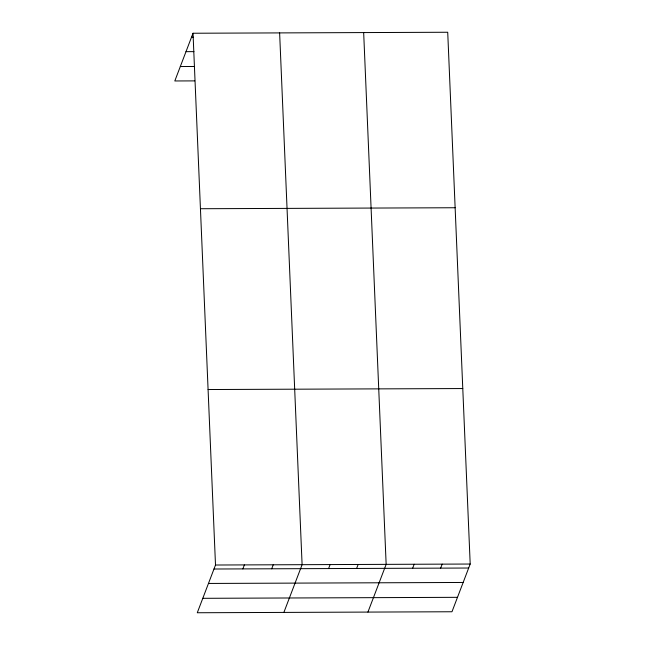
<?xml version="1.0" encoding="UTF-8"?>
<svg xmlns="http://www.w3.org/2000/svg" width="645" height="645" viewBox="0 0 645 645"><rect width="100%" height="100%" fill="white"/><g stroke="black" fill="none" stroke-linecap="round" stroke-linejoin="round"><path stroke-width="0.97" d="M193.024 33.242L215.503 565.02L197.281 612.75L451.976 611.758L470.197 564.036L447.719 32.25L193.024 33.242L174.803 80.964L194.709 80.891M242.851 568.898L244.374 564.915M271.714 568.793L273.238 564.802M283.873 612.411L302.102 564.689L279.624 32.903M328.595 568.568L330.119 564.577M356.612 568.463L358.136 564.472M367.924 612.089L386.153 564.359L363.667 32.572M412.639 568.245L414.163 564.254M440.656 568.132L442.18 564.141M191.501 37.233L193.492 37.225M185.994 51.664L193.952 51.632M180.31 66.532L194.25 66.475M200.442 208.73L455.136 207.738M208.085 389.532L462.779 388.548M215.503 565.02L470.197 564.036M213.979 569.011L468.673 568.027M208.472 583.451L463.166 582.459M202.788 598.318L457.482 597.326"/></g></svg>
